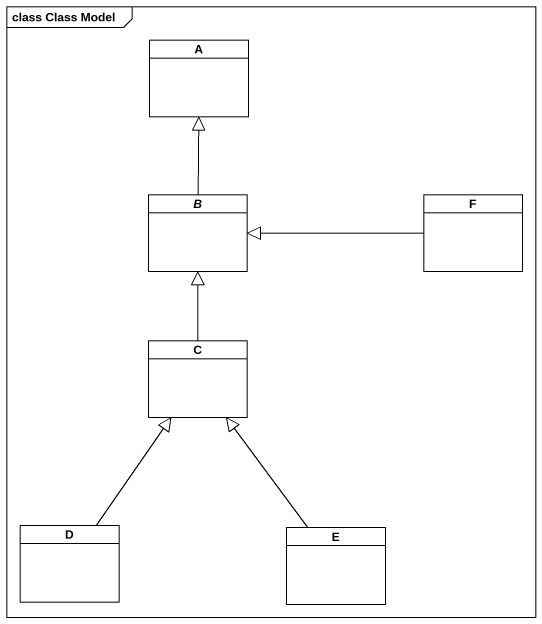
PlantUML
@startuml
mainframe class Class Model
hide circle
hide empty members
class A
abstract class B
class F
class C
class D
class E
B -up-|> A
F -left-|> B
C -up-|> B
D -up-|> C
E -up-|> C
@enduml
